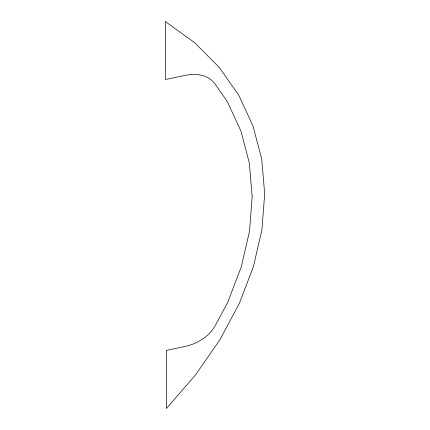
<?xml version="1.0" encoding="UTF-8"?>
<svg xmlns="http://www.w3.org/2000/svg" width="430" height="430" viewBox="0 0 430 430"><rect width="100%" height="100%" fill="white"/><g stroke="black" fill="none" stroke-linecap="round" stroke-linejoin="round"><path stroke-width="0.64" d="M252.173 196.483L249.502 231.281L241.321 266.724L227.755 302.258L215.339 325.499L212.248 330.229L208.227 334.642L203.411 338.571L197.983 341.888L192.124 344.462L186.045 346.209L166.297 350.45L166.469 408.5L195.569 374.863L220.004 339.614L239.397 303.311L253.442 266.525L261.913 229.83L264.681 193.801L261.703 159.003L253.023 125.99L238.779 95.272L219.198 67.333L194.58 42.613L165.319 21.5L165.491 79.55L185.244 75.309L191.323 74.449L197.187 74.514L202.632 75.492L207.464 77.352L211.506 80.034L214.618 83.431L227.158 101.319L240.918 130.989L249.298 162.879L252.173 196.483"/></g></svg>
